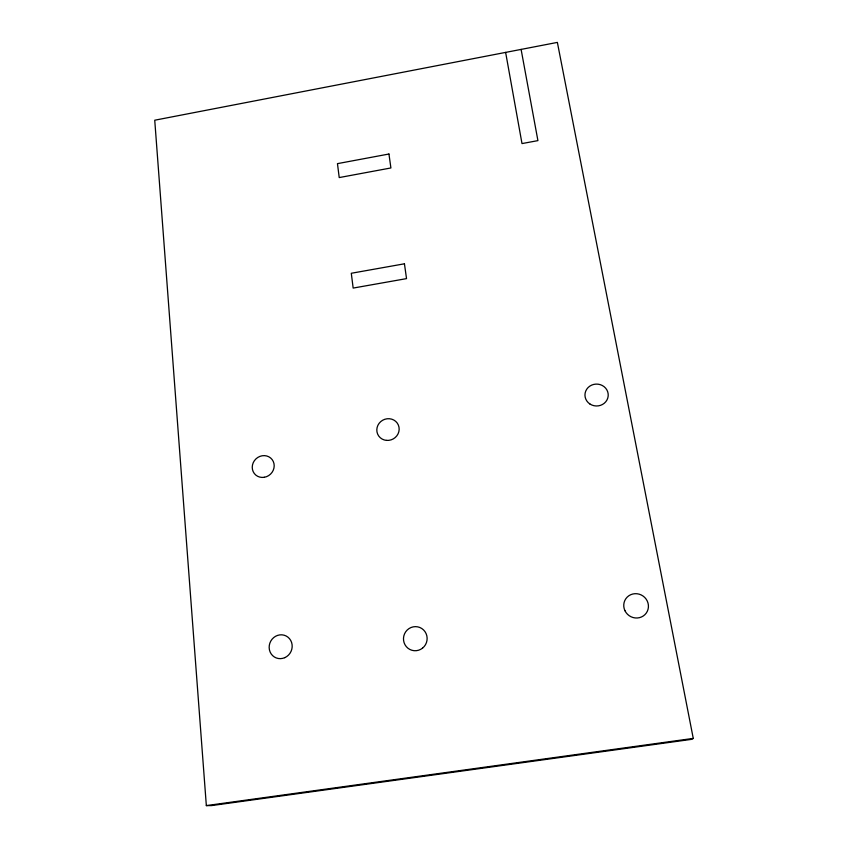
<?xml version="1.0" encoding="UTF-8"?>
<svg xmlns="http://www.w3.org/2000/svg" width="848" height="848" viewBox="0 0 848 848"><rect width="100%" height="100%" fill="white"/><g stroke="black" fill="none" stroke-linecap="round" stroke-linejoin="round"><path stroke-width="1.27" d="M693.261 738.396L691.873 739.318L211.449 805.6L206.34 805.6L154.739 120.215L557.369 42.4L693.261 738.396L206.34 805.6M521.107 49.407L537.918 140.62L521.997 143.577L505.631 52.396M388.946 154.018L337.462 163.643L339.221 177.571L390.907 167.957L388.946 154.018M404.443 263.802L351.295 273.268L353.16 288.076L406.531 278.621L404.443 263.802M589.943 404.019A11.639 10.95 0.3 0 0 608.186 395.963A11.639 10.95 0.3 0 0 591.65 385.119A11.639 10.95 0.3 0 0 589.943 404.019M624.955 610.719A12.487 12.031 33.6 0 0 646.282 613.062A12.487 12.031 33.6 0 0 637.039 593.748A12.487 12.031 33.6 0 0 624.955 610.719M386.508 440.388A11.31 10.738 -28.7 0 0 398.327 424.986A11.31 10.738 -28.7 0 0 379.13 423.311A11.31 10.738 -28.7 0 0 386.508 440.388M422.548 648.126A12.084 11.808 -72.2 0 0 419.802 627.478A12.084 11.808 -72.2 0 0 403.584 640.463A12.084 11.808 -72.2 0 0 422.548 648.126M264.29 477.286A11.321 10.547 -42.5 0 0 272.144 459.574A11.321 10.547 -42.5 0 0 253.223 462.732A11.321 10.547 -42.5 0 0 264.29 477.286M284.769 657.666A12.042 11.374 -63.8 0 0 287.938 637.155A12.042 11.374 -63.8 0 0 269.304 645.37A12.042 11.374 -63.8 0 0 284.769 657.666"/></g></svg>
